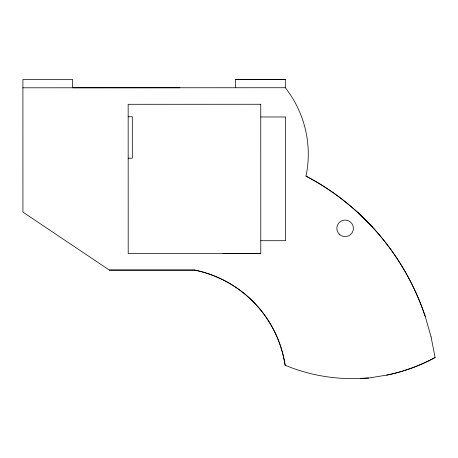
<?xml version="1.0" encoding="UTF-8"?>
<svg xmlns="http://www.w3.org/2000/svg" width="458" height="458" viewBox="0 0 458 458"><rect width="100%" height="100%" fill="white"/><g stroke="black" fill="none" stroke-linecap="round" stroke-linejoin="round"><path stroke-width="0.69" d="M368.667 377.999L360.698 378.377A174.086 174.086 0 0 1 285.116 365.226A114.563 114.563 0 0 0 194.501 270.083L109.29 270.054L22.934 212.111L22.9 79.474L72.627 79.463L72.627 87.77M360.698 378.428L368.667 378.05L386.638 375.113A174.086 174.086 0 0 0 435.1 357.486L435.1 357.538A174.086 174.086 0 0 1 386.638 375.165M235.572 87.696L235.572 79.411L285.3 79.4L285.3 87.736A107.384 107.384 0 0 1 297.671 107.584L300.797 114.74A107.384 107.384 0 0 1 305.996 176.135A246.627 246.627 0 0 1 425.316 316.741M235.572 79.452L285.3 79.411M72.856 87.787L179.908 87.759M260.762 104.264L128.16 104.292L128.194 253.526L260.797 253.44L260.762 104.315M128.16 116.756L132.305 116.75L132.316 158.187L128.171 158.193M260.762 116.985L285.626 116.979L285.66 240.713L260.797 240.719M223.012 253.503L260.797 253.492M109.29 270.106L194.501 270.083M431.075 336.933L425.316 316.69A246.627 246.627 0 0 0 305.996 176.084L305.996 176.135M431.075 336.876L435.1 357.538M285.3 87.736L22.9 87.799M285.116 365.226L285.116 365.278A114.563 114.563 0 0 0 194.501 270.031M372.331 226.968L357.435 212.174L372.331 226.991M339.258 234.198A8.29 8.29 0 0 0 353.124 230.477A8.29 8.29 0 0 0 342.968 220.332A8.29 8.29 0 0 0 339.258 234.198"/></g></svg>
